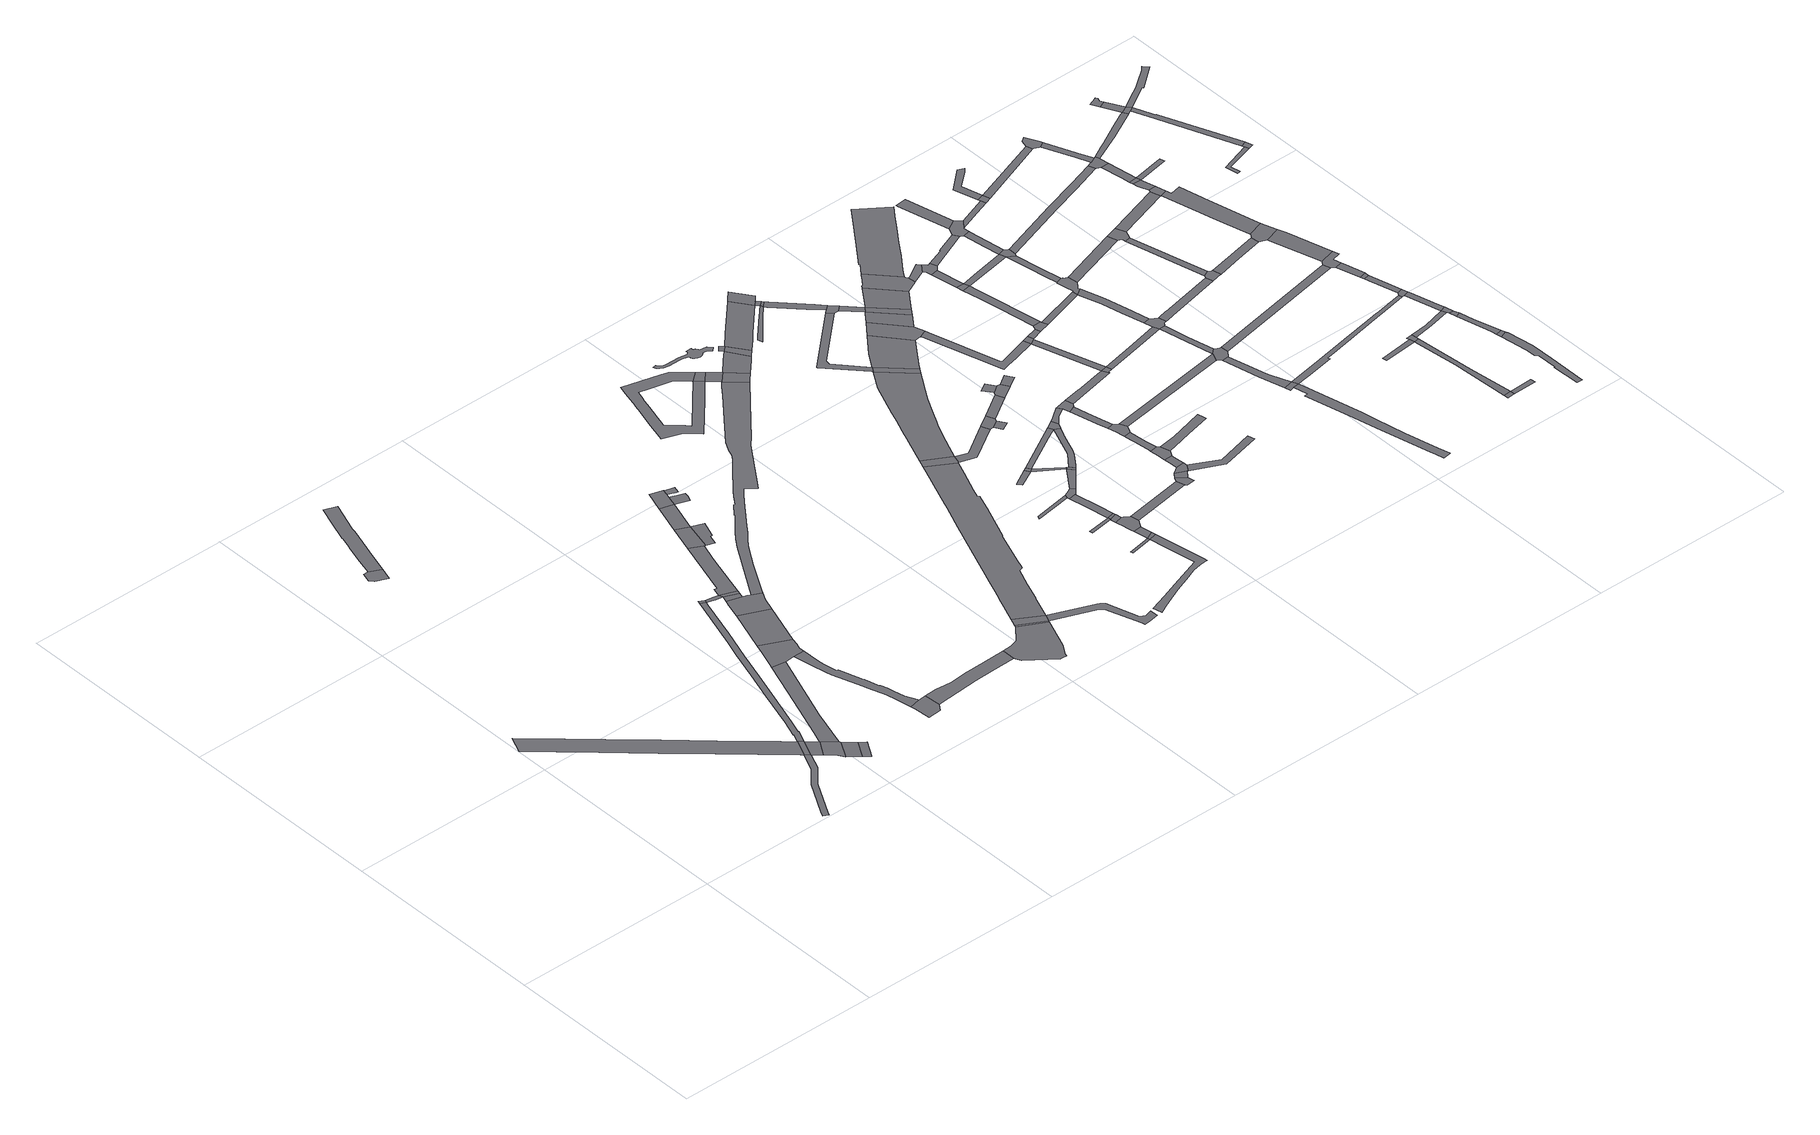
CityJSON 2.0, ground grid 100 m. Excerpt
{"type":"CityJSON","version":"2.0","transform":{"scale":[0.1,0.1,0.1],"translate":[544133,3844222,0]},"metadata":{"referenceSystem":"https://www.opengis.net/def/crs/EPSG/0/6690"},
"CityObjects":{
"road1":{"type":"Road","attributes":{"RoadStructureAttribute.sectionType":"7"},"geometry":[{"type":"MultiSurface","lod":"1","boundaries":[[[0,1,2,3,4,5,6,7,8,9,10,11,12,13,14,15,16,17,18,19,20]]]}]},
"road2":{"type":"Road","attributes":{"RoadStructureAttribute.sectionType":"1"},"geometry":[{"type":"MultiSurface","lod":"1","boundaries":[[[19,21,22,23,24,25,26,27,28,29,30,31,32,33,34,35,36]]]}]},
"road3":{"type":"Road","geometry":[{"type":"MultiSurface","lod":"1","boundaries":[[[20,19,36,37]]]}]},
"road4":{"type":"Road","attributes":{"RoadStructureAttribute.sectionType":"7"},"geometry":[{"type":"MultiSurface","lod":"1","boundaries":[[[38,39,37,36,40,41,42]]]}]},
"road5":{"type":"Road","geometry":[{"type":"MultiSurface","lod":"1","boundaries":[[[43,44,45,46,47,48]]]}]},
"road6":{"type":"Road","geometry":[{"type":"MultiSurface","lod":"1","boundaries":[[[42,41,49,50,51,52,53,54,55]]]}]},
"road7":{"type":"Road","attributes":{"RoadStructureAttribute.sectionType":"1"},"geometry":[{"type":"MultiSurface","lod":"1","boundaries":[[[56,54,53,57,58]]]}]},
"road8":{"type":"Road","geometry":[{"type":"MultiSurface","lod":"1","boundaries":[[[58,57,59,60]]]}]},
"road9":{"type":"Road","attributes":{"RoadStructureAttribute.sectionType":"1"},"geometry":[{"type":"MultiSurface","lod":"1","boundaries":[[[61,62,63,64,65,66,67,48,47,68,69,70,71,72]]]}]},
"road10":{"type":"Road","attributes":{"function":"3","RoadStructureAttribute.sectionType":"1"},"geometry":[{"type":"MultiSurface","lod":"1","boundaries":[[[73,74,75,76,42,55,77,78]]]}]},
"road11":{"type":"Road","attributes":{"RoadStructureAttribute.sectionType":"1"},"geometry":[{"type":"MultiSurface","lod":"1","boundaries":[[[79,80,81,82,83,84,85,86,87,88,20,37,89,90,91,92,93,94,95,96,97,98,99]]]}]},
"road12":{"type":"Road","geometry":[{"type":"MultiSurface","lod":"1","boundaries":[[[100,101,102,73,78,103,104,105,106,107,108,109]]]}]},
"road13":{"type":"Road","geometry":[{"type":"MultiSurface","lod":"1","boundaries":[[[110,111,112,113,114,115,116]]]}]},
"road14":{"type":"Road","attributes":{"RoadStructureAttribute.sectionType":"1"},"geometry":[{"type":"MultiSurface","lod":"1","boundaries":[[[117,118,119,120,121,122,123,124,125,126,127,128,129,106,105,130,131,132,133,134,135,136,137,138,139,140,141,112,111]]]}]},
"road15":{"type":"Road","attributes":{"function":"3","RoadStructureAttribute.sectionType":"1"},"geometry":[{"type":"MultiSurface","lod":"1","boundaries":[[[142,100,109,143]]]}]},
"road16":{"type":"Road","geometry":[{"type":"MultiSurface","lod":"1","boundaries":[[[144,79,99,145]]]}]},
"road17":{"type":"Road","attributes":{"RoadStructureAttribute.sectionType":"1"},"geometry":[{"type":"MultiSurface","lod":"1","boundaries":[[[146,145,99,147,148,149]]]}]},
"road18":{"type":"Road","geometry":[{"type":"MultiSurface","lod":"1","boundaries":[[[150,151,142,143,152,153,154,155,156,157]]]}]},
"road19":{"type":"Road","attributes":{"function":"3","RoadStructureAttribute.sectionType":"1"},"geometry":[{"type":"MultiSurface","lod":"1","boundaries":[[[148,150,157,158]]]}]},
"road20":{"type":"Road","geometry":[{"type":"MultiSurface","lod":"1","boundaries":[[[149,148,158,159]]]}]},
"road21":{"type":"Road","attributes":{"RoadStructureAttribute.sectionType":"1"},"geometry":[{"type":"MultiSurface","lod":"1","boundaries":[[[160,161,162,163,164,110,116,165,166,167,168]]]}]},
"road22":{"type":"Road","attributes":{"function":"3","RoadStructureAttribute.sectionType":"1"},"geometry":[{"type":"MultiSurface","lod":"1","boundaries":[[[169,170,171,149,159,172,173,174]]]}]},
"road23":{"type":"Road","attributes":{"function":"3","RoadStructureAttribute.sectionType":"1"},"geometry":[{"type":"MultiSurface","lod":"1","boundaries":[[[175,169,174,176,177]]]}]},
"road24":{"type":"Road","geometry":[{"type":"MultiSurface","lod":"1","boundaries":[[[178,179,180,181,182,177,176]]]}]},
"road25":{"type":"Road","attributes":{"function":"3","RoadStructureAttribute.sectionType":"1"},"geometry":[{"type":"MultiSurface","lod":"1","boundaries":[[[183,184,175,177,185]]]}]},
"road26":{"type":"Road","geometry":[{"type":"MultiSurface","lod":"1","boundaries":[[[186,183,185,187,188,189]]]}]},
"road27":{"type":"Road","geometry":[{"type":"MultiSurface","lod":"1","boundaries":[[[190,191,192,160,168,193,194,195,196,197,198,199,200,201,202]]]}]},
"road28":{"type":"Road","geometry":[{"type":"MultiSurface","lod":"1","boundaries":[[[203,204,205,187,185]]]}]},
"road29":{"type":"Road","geometry":[{"type":"MultiSurface","lod":"1","boundaries":[[[206,207,208,209,210,189,188]]]}]},
"road30":{"type":"Road","attributes":{"RoadStructureAttribute.sectionType":"1"},"geometry":[{"type":"MultiSurface","lod":"1","boundaries":[[[211,190,202,212]]]}]},
"road31":{"type":"Road","geometry":[{"type":"MultiSurface","lod":"1","boundaries":[[[213,211,212,214]]]}]},
"road32":{"type":"Road","attributes":{"RoadStructureAttribute.sectionType":"1"},"geometry":[{"type":"MultiSurface","lod":"1","boundaries":[[[215,216,217,218,219,220,221,222,223,224,225,226,227,228,229,230,231,232,233,234,235,236,237,238,239,240,241,242,243,154,153,244,245,246,247,248,249,250,251,252,253,254,255,256,257,258,259]]]}]},
"road33":{"type":"Road","attributes":{"RoadStructureAttribute.sectionType":"1"},"geometry":[{"type":"MultiSurface","lod":"1","boundaries":[[[260,261,262,263,264,265,266,267,214,212,268,269,270,271,272,273,274]]]}]},
"road34":{"type":"Road","attributes":{"RoadStructureAttribute.sectionType":"1"},"geometry":[{"type":"MultiSurface","lod":"1","boundaries":[[[275,276,277,278,279,280,281,282,283,284,285,286,287,288,289,213,214,290,291,292,293,294,295,296,297,298,299,300,301,302,303,304,305,306,307,308,309,310,311,312]]]}]},
"road35":{"type":"Road","attributes":{"RoadStructureAttribute.sectionType":"1"},"geometry":[{"type":"MultiSurface","lod":"1","boundaries":[[[313,314,315,316,317,318,319,320,321,322,323,324,325,326,327,328,329],[330,331,332,333,334,335,336,337,338,339,340,341,342,343,344,345,329]]]}]},
"road36":{"type":"Road","attributes":{"RoadStructureAttribute.sectionType":"1"},"geometry":[{"type":"MultiSurface","lod":"1","boundaries":[[[346,347,348,349,350,351,352,353,354,355,356,357,358,359,360,361,362,363,364]]]}]},
"road37":{"type":"Road","geometry":[{"type":"MultiSurface","lod":"1","boundaries":[[[365,313,329,328,366]]]}]},
"road38":{"type":"Road","geometry":[{"type":"MultiSurface","lod":"1","boundaries":[[[367,368,369,370,357]]]}]},
"road39":{"type":"Road","attributes":{"RoadStructureAttribute.sectionType":"1"},"geometry":[{"type":"MultiSurface","lod":"1","boundaries":[[[366,328,215,371]]]}]},
"road40":{"type":"Road","geometry":[{"type":"MultiSurface","lod":"1","boundaries":[[[372,373,374,375,376,377]]]}]},
"road41":{"type":"Road","geometry":[{"type":"MultiSurface","lod":"1","boundaries":[[[378,379,380,381,382]]]}]},
"road42":{"type":"Road","geometry":[{"type":"MultiSurface","lod":"1","boundaries":[[[383,275,312,384,385]]]}]},
"road43":{"type":"Road","geometry":[{"type":"MultiSurface","lod":"1","boundaries":[[[386,387,388,389,390,391,392,393,394,395,396,397,398,399,400,401,402,403,404,405,406,407,408,409,410,411,412,413,414,415,416,417,418,419,420,421,422,423]]]}]},
"road44":{"type":"Road","geometry":[{"type":"MultiSurface","lod":"1","boundaries":[[[371,215,259,424,425]]]}]},
"road45":{"type":"Road","geometry":[{"type":"MultiSurface","lod":"1","boundaries":[[[426,367,357,356]]]}]},
"road46":{"type":"Road","attributes":{"RoadStructureAttribute.sectionType":"1"},"geometry":[{"type":"MultiSurface","lod":"1","boundaries":[[[427,428,429,367,426]]]}]},
"road47":{"type":"Road","attributes":{"RoadStructureAttribute.sectionType":"1"},"geometry":[{"type":"MultiSurface","lod":"1","boundaries":[[[430,382,431,432,433,434]]]}]},
"road48":{"type":"Road","geometry":[{"type":"MultiSurface","lod":"1","boundaries":[[[435,434,433,436,437,438,428,427,439,440,441]]]}]},
"road49":{"type":"Road","geometry":[{"type":"MultiSurface","lod":"1","boundaries":[[[442,378,382,430]]]}]},
"road50":{"type":"Road","attributes":{"RoadStructureAttribute.sectionType":"1"},"geometry":[{"type":"MultiSurface","lod":"1","boundaries":[[[443,444,445,446,447,378,442]]]}]},
"road51":{"type":"Road","geometry":[{"type":"MultiSurface","lod":"1","boundaries":[[[448,449,450,451,452,453]]]}]},
"road52":{"type":"Road","geometry":[{"type":"MultiSurface","lod":"1","boundaries":[[[454,455,372,377,445,444,456,457,458]]]}]},
"road53":{"type":"Road","attributes":{"RoadStructureAttribute.sectionType":"1"},"geometry":[{"type":"MultiSurface","lod":"1","boundaries":[[[459,460,461,371,425,462,463]]]}]},
"road54":{"type":"Road","geometry":[{"type":"MultiSurface","lod":"1","boundaries":[[[464,448,453,465]]]}]},
"road55":{"type":"Road","geometry":[{"type":"MultiSurface","lod":"1","boundaries":[[[466,467,459,468]]]}]},
"road56":{"type":"Road","attributes":{"RoadStructureAttribute.sectionType":"1"},"geometry":[{"type":"MultiSurface","lod":"1","boundaries":[[[469,470,471,472,385,384,473,474,475]]]}]},
"road57":{"type":"Road","attributes":{"RoadStructureAttribute.sectionType":"1"},"geometry":[{"type":"MultiSurface","lod":"1","boundaries":[[[468,459,463,476]]]}]},
"road58":{"type":"Road","attributes":{"RoadStructureAttribute.sectionType":"1"},"geometry":[{"type":"MultiSurface","lod":"1","boundaries":[[[477,478,454,458,479,480]]]}]},
"road59":{"type":"Road","attributes":{"RoadStructureAttribute.sectionType":"1"},"geometry":[{"type":"MultiSurface","lod":"1","boundaries":[[[465,453,477,481]]]}]},
"road60":{"type":"Road","attributes":{"RoadStructureAttribute.sectionType":"1"},"geometry":[{"type":"MultiSurface","lod":"1","boundaries":[[[482,483,484,485,486,487,488,489,490,383,385,491,492,493,494,495,496,497,498,499]]]}]},
"road61":{"type":"Road","geometry":[{"type":"MultiSurface","lod":"1","boundaries":[[[481,477,480,500,501]]]}]},
"road62":{"type":"Road","attributes":{"RoadStructureAttribute.sectionType":"1"},"geometry":[{"type":"MultiSurface","lod":"1","boundaries":[[[502,441,440,503]]]}]},
"road63":{"type":"Road","attributes":{"RoadStructureAttribute.sectionType":"1"},"geometry":[{"type":"MultiSurface","lod":"1","boundaries":[[[504,505,464,465,506,507]]]}]},
"road64":{"type":"Road","geometry":[{"type":"MultiSurface","lod":"1","boundaries":[[[508,469,475,509,510,511]]]}]},
"road65":{"type":"Road","attributes":{"RoadStructureAttribute.sectionType":"1"},"geometry":[{"type":"MultiSurface","lod":"1","boundaries":[[[512,513,514,468,476,515,516,517]]]}]},
"road66":{"type":"Road","geometry":[{"type":"MultiSurface","lod":"1","boundaries":[[[518,519,520,521,510,509]]]}]},
"road67":{"type":"Road","attributes":{"RoadStructureAttribute.sectionType":"1"},"geometry":[{"type":"MultiSurface","lod":"1","boundaries":[[[507,522,501,500,523,524,525,526,527,528,529]]]}]},
"road68":{"type":"Road","geometry":[{"type":"MultiSurface","lod":"1","boundaries":[[[530,531,532,533,534,535,536,537,538,539,540]]]}]},
"road69":{"type":"Road","attributes":{"RoadStructureAttribute.sectionType":"1"},"geometry":[{"type":"MultiSurface","lod":"1","boundaries":[[[541,542,543,544,545,482,546,547,548,549,550,551]]]}]},
"road70":{"type":"Road","geometry":[{"type":"MultiSurface","lod":"1","boundaries":[[[546,482,499,552]]]}]},
"road71":{"type":"Road","geometry":[{"type":"MultiSurface","lod":"1","boundaries":[[[553,502,503,554,555,556,557]]]}]},
"road72":{"type":"Road","attributes":{"RoadStructureAttribute.sectionType":"1"},"geometry":[{"type":"MultiSurface","lod":"1","boundaries":[[[558,508,511,559]]]}]},
"road73":{"type":"Road","geometry":[{"type":"MultiSurface","lod":"1","boundaries":[[[560,504,507,529,561]]]}]},
"road74":{"type":"Road","attributes":{"RoadStructureAttribute.sectionType":"1"},"geometry":[{"type":"MultiSurface","lod":"1","boundaries":[[[562,553,557,563]]]}]},
"road75":{"type":"Road","geometry":[{"type":"MultiSurface","lod":"1","boundaries":[[[564,565,562,563,566,567]]]}]},
"road76":{"type":"Road","geometry":[{"type":"MultiSurface","lod":"1","boundaries":[[[568,569,512,517,570,571]]]}]},
"road77":{"type":"Road","attributes":{"RoadStructureAttribute.sectionType":"1"},"geometry":[{"type":"MultiSurface","lod":"1","boundaries":[[[572,570,517,573,530,574]]]}]},
"road78":{"type":"Road","geometry":[{"type":"MultiSurface","lod":"1","boundaries":[[[574,530,540,575]]]}]},
"road79":{"type":"Road","attributes":{"RoadStructureAttribute.sectionType":"1"},"geometry":[{"type":"MultiSurface","lod":"1","boundaries":[[[576,577,578,579,565,564]]]}]},
"road80":{"type":"Road","attributes":{"RoadStructureAttribute.sectionType":"1"},"geometry":[{"type":"MultiSurface","lod":"1","boundaries":[[[580,581,582,583,546,552,584,585,586]]]}]},
"road81":{"type":"Road","attributes":{"RoadStructureAttribute.sectionType":"1"},"geometry":[{"type":"MultiSurface","lod":"1","boundaries":[[[587,588,589,560,561,590,591,592]]]}]},
"road82":{"type":"Road","geometry":[{"type":"MultiSurface","lod":"1","boundaries":[[[593,594,595,596,597,598]]]}]},
"road83":{"type":"Road","geometry":[{"type":"MultiSurface","lod":"1","boundaries":[[[599,600,601,602,578,577,603,604,605]]]}]},
"road84":{"type":"Road","attributes":{"RoadStructureAttribute.sectionType":"1"},"geometry":[{"type":"MultiSurface","lod":"1","boundaries":[[[598,597,558,559,606,607]]]}]},
"road85":{"type":"Road","attributes":{"RoadStructureAttribute.sectionType":"1"},"geometry":[{"type":"MultiSurface","lod":"1","boundaries":[[[608,609,610,611,612,613,614,601,600]]]}]},
"road86":{"type":"Road","attributes":{"RoadStructureAttribute.sectionType":"1"},"geometry":[{"type":"MultiSurface","lod":"1","boundaries":[[[615,616,575,540,617,618,619,620]]]}]},
"road87":{"type":"Road","geometry":[{"type":"MultiSurface","lod":"1","boundaries":[[[621,622,623,624,610,609,625,626,627,628]]]}]},
"road88":{"type":"Road","attributes":{"RoadStructureAttribute.sectionType":"1"},"geometry":[{"type":"MultiSurface","lod":"1","boundaries":[[[629,630,631,632,622,621]]]}]},
"road89":{"type":"Road","geometry":[{"type":"MultiSurface","lod":"1","boundaries":[[[633,634,587,592,631,630,635]]]}]},
"road90":{"type":"Road","attributes":{"RoadStructureAttribute.sectionType":"1"},"geometry":[{"type":"MultiSurface","lod":"1","boundaries":[[[636,637,638,607,606]]]}]},
"road91":{"type":"Road","geometry":[{"type":"MultiSurface","lod":"1","boundaries":[[[620,619,541,551,639,640,641,642]]]}]},
"road92":{"type":"Road","geometry":[{"type":"MultiSurface","lod":"1","boundaries":[[[643,580,586,644,645,646,647]]]}]},
"road93":{"type":"Road","attributes":{"RoadStructureAttribute.sectionType":"1"},"geometry":[{"type":"MultiSurface","lod":"1","boundaries":[[[648,649,650,651,652,653,567,566]]]}]},
"road94":{"type":"Road","attributes":{"RoadStructureAttribute.sectionType":"1"},"geometry":[{"type":"MultiSurface","lod":"1","boundaries":[[[642,641,654,655]]]}]},
"road95":{"type":"Road","attributes":{"RoadStructureAttribute.sectionType":"1"},"geometry":[{"type":"MultiSurface","lod":"1","boundaries":[[[656,657,658,659,660,661,662,663,664,665,666,605,604]]]}]},
"road96":{"type":"Road","attributes":{"RoadStructureAttribute.sectionType":"1"},"geometry":[{"type":"MultiSurface","lod":"1","boundaries":[[[667,668,643,647,669,670]]]}]},
"road97":{"type":"Road","geometry":[{"type":"MultiSurface","lod":"1","boundaries":[[[655,654,667,670,671]]]}]},
"road98":{"type":"Road","attributes":{"RoadStructureAttribute.sectionType":"1"},"geometry":[{"type":"MultiSurface","lod":"1","boundaries":[[[672,673,674,675,633,635,676,677]]]}]},
"road99":{"type":"Road","attributes":{"RoadStructureAttribute.sectionType":"1"},"geometry":[{"type":"MultiSurface","lod":"1","boundaries":[[[678,679,680,681,682,683,645,644,684,685,686,687,688,689,690,691,692,693]]]}]},
"road100":{"type":"Road","attributes":{"RoadStructureAttribute.sectionType":"1"},"geometry":[{"type":"MultiSurface","lod":"1","boundaries":[[[694,695,696,655,671,697]]]}]},
"road101":{"type":"Road","geometry":[{"type":"MultiSurface","lod":"1","boundaries":[[[698,693,692,699,700]]]}]},
"road102":{"type":"Road","geometry":[{"type":"MultiSurface","lod":"1","boundaries":[[[701,672,677,702,703]]]}]},
"road103":{"type":"Road","attributes":{"RoadStructureAttribute.sectionType":"1"},"geometry":[{"type":"MultiSurface","lod":"1","boundaries":[[[699,692,672,701]]]}]},
"road104":{"type":"Road","geometry":[{"type":"MultiSurface","lod":"1","boundaries":[[[704,705,706,707,708,694,697,709,710,711,712,713]]]}]},
"road105":{"type":"Road","attributes":{"RoadStructureAttribute.sectionType":"1"},"geometry":[{"type":"MultiSurface","lod":"1","boundaries":[[[714,628,627,715]]]}]},
"road106":{"type":"Road","attributes":{"RoadStructureAttribute.sectionType":"1"},"geometry":[{"type":"MultiSurface","lod":"1","boundaries":[[[716,698,700,717]]]}]},
"road107":{"type":"Road","geometry":[{"type":"MultiSurface","lod":"1","boundaries":[[[718,719,720,721,716,717,722,723]]]}]},
"road108":{"type":"Road","attributes":{"RoadStructureAttribute.sectionType":"1"},"geometry":[{"type":"MultiSurface","lod":"1","boundaries":[[[724,725,726,727,728,729,730,731,732,733,719,718]]]}]},
"road109":{"type":"Road","attributes":{"RoadStructureAttribute.sectionType":"1"},"geometry":[{"type":"MultiSurface","lod":"1","boundaries":[[[734,735,736,737,738,739,740,711,710,741,742,743,744]]]}]},
"road110":{"type":"Road","geometry":[{"type":"MultiSurface","lod":"1","boundaries":[[[745,730,729,746]]]}]},
"road111":{"type":"Road","attributes":{"RoadStructureAttribute.sectionType":"1"},"geometry":[{"type":"MultiSurface","lod":"1","boundaries":[[[747,748,749,745,746]]]}]},
"road112":{"type":"Road","attributes":{"RoadStructureAttribute.sectionType":"1"},"geometry":[{"type":"MultiSurface","lod":"1","boundaries":[[[750,751,701,703,752,753]]]}]},
"road113":{"type":"Road","geometry":[{"type":"MultiSurface","lod":"1","boundaries":[[[754,755,744,743,756,748,747,757,758,759,760]]]}]},
"road114":{"type":"Road","attributes":{"RoadStructureAttribute.sectionType":"1"},"geometry":[{"type":"MultiSurface","lod":"1","boundaries":[[[761,762,763,764,765,704,713,766,767,768,769,770,771,772]]]}]},
"road115":{"type":"Road","attributes":{"RoadStructureAttribute.sectionType":"1"},"geometry":[{"type":"MultiSurface","lod":"1","boundaries":[[[773,723,722,774,775]]]}]},
"road116":{"type":"Road","attributes":{"RoadStructureAttribute.sectionType":"1"},"geometry":[{"type":"MultiSurface","lod":"1","boundaries":[[[776,777,778,779,780,781,782,783,784,785,786,787,788,789,790,791,792,793,794]]]}]},
"road117":{"type":"Road","attributes":{"RoadStructureAttribute.sectionType":"1"},"geometry":[{"type":"MultiSurface","lod":"1","boundaries":[[[795,796,746,729,797]]]}]},
"road118":{"type":"Road","geometry":[{"type":"MultiSurface","lod":"1","boundaries":[[[798,799,800,784,783]]]}]},
"road119":{"type":"Road","attributes":{"RoadStructureAttribute.sectionType":"1"},"geometry":[{"type":"MultiSurface","lod":"1","boundaries":[[[801,802,803,804,805,806,807,799,798]]]}]},
"road120":{"type":"Road","attributes":{"RoadStructureAttribute.sectionType":"1"},"geometry":[{"type":"MultiSurface","lod":"1","boundaries":[[[808,809,810,760,759,811,812]]]}]},
"road121":{"type":"Road","geometry":[{"type":"MultiSurface","lod":"1","boundaries":[[[813,814,815,714,715,816,817,818,805,804,819,820]]]}]},
"road122":{"type":"Road","attributes":{"RoadStructureAttribute.sectionType":"1"},"geometry":[{"type":"MultiSurface","lod":"1","boundaries":[[[821,822,823,753,824,714,815]]]}]},
"road123":{"type":"Road","geometry":[{"type":"MultiSurface","lod":"1","boundaries":[[[825,826,827,750,753,823,828,829,830,831]]]}]},
"road124":{"type":"Road","attributes":{"RoadStructureAttribute.sectionType":"1"},"geometry":[{"type":"MultiSurface","lod":"1","boundaries":[[[832,833,834,775,835,836,827,826]]]}]},
"road125":{"type":"Road","geometry":[{"type":"MultiSurface","lod":"1","boundaries":[[[837,838,839,840,841,842,843,844,845,773,775,834,846,847,848,849]]]}]},
"road126":{"type":"Road","attributes":{"RoadStructureAttribute.sectionType":"1"},"geometry":[{"type":"MultiSurface","lod":"1","boundaries":[[[797,850,851,840,839,852,853]]]}]},
"road127":{"type":"Road","geometry":[{"type":"MultiSurface","lod":"1","boundaries":[[[854,855,856,795,797,853,857,858,859,860]]]}]},
"road128":{"type":"Road","attributes":{"RoadStructureAttribute.sectionType":"1"},"geometry":[{"type":"MultiSurface","lod":"1","boundaries":[[[861,862,863,864,795,856]]]}]},
"road129":{"type":"Road","geometry":[{"type":"MultiSurface","lod":"1","boundaries":[[[865,866,867,868,808,812,869,863,862,870,871]]]}]},
"road130":{"type":"Road","attributes":{"RoadStructureAttribute.sectionType":"1"},"geometry":[{"type":"MultiSurface","lod":"1","boundaries":[[[872,873,874,867,866]]]}]},
"road131":{"type":"Road","attributes":{"RoadStructureAttribute.sectionType":"1"},"geometry":[{"type":"MultiSurface","lod":"1","boundaries":[[[875,876,877,878,831,830,879,880,881]]]}]},
"road132":{"type":"Road","attributes":{"RoadStructureAttribute.sectionType":"1"},"geometry":[{"type":"MultiSurface","lod":"1","boundaries":[[[882,871,870,883,884,885]]]}]},
"road133":{"type":"Road","attributes":{"RoadStructureAttribute.sectionType":"1"},"geometry":[{"type":"MultiSurface","lod":"1","boundaries":[[[886,849,848,887]]]}]},
"road134":{"type":"Road","attributes":{"RoadStructureAttribute.sectionType":"1"},"geometry":[{"type":"MultiSurface","lod":"1","boundaries":[[[888,889,890,891,892,893,798,783,894,895,896,897,898,899,900,901,902]]]}]},
"road135":{"type":"Road","geometry":[{"type":"MultiSurface","lod":"1","boundaries":[[[903,904,882,885,905]]]}]},
"road136":{"type":"Road","attributes":{"RoadStructureAttribute.sectionType":"1"},"geometry":[{"type":"MultiSurface","lod":"1","boundaries":[[[906,820,819,907]]]}]},
"road137":{"type":"Road","geometry":[{"type":"MultiSurface","lod":"1","boundaries":[[[908,909,910,911]]]}]},
"road138":{"type":"Road","attributes":{"RoadStructureAttribute.sectionType":"1"},"geometry":[{"type":"MultiSurface","lod":"1","boundaries":[[[912,913,904,903,914,915,916,917]]]}]},
"road139":{"type":"Road","geometry":[{"type":"MultiSurface","lod":"1","boundaries":[[[918,919,920,921,922,923]]]}]},
"road140":{"type":"Road","geometry":[{"type":"MultiSurface","lod":"1","boundaries":[[[924,925,926,927,928,929,875,881,930,931,932,933,934]]]}]},
"road141":{"type":"Road","attributes":{"RoadStructureAttribute.sectionType":"1"},"geometry":[{"type":"MultiSurface","lod":"1","boundaries":[[[935,936,927,926]]]}]},
"road142":{"type":"Road","geometry":[{"type":"MultiSurface","lod":"1","boundaries":[[[937,886,887,938,939,936,935,940,941]]]}]},
"road143":{"type":"Road","attributes":{"RoadStructureAttribute.sectionType":"1"},"geometry":[{"type":"MultiSurface","lod":"1","boundaries":[[[942,943,944,945,860,859,946,947,948,949]]]}]},
"road144":{"type":"Road","attributes":{"RoadStructureAttribute.sectionType":"1"},"geometry":[{"type":"MultiSurface","lod":"1","boundaries":[[[950,951,923,952,909,908]]]}]},
"road145":{"type":"Road","geometry":[{"type":"MultiSurface","lod":"1","boundaries":[[[953,954,908,911]]]}]},
"road146":{"type":"Road","geometry":[{"type":"MultiSurface","lod":"1","boundaries":[[[955,956,918,923,951,957]]]}]},
"road147":{"type":"Road","attributes":{"RoadStructureAttribute.sectionType":"1"},"geometry":[{"type":"MultiSurface","lod":"1","boundaries":[[[958,903,905,959]]]}]},
"road148":{"type":"Road","attributes":{"RoadStructureAttribute.sectionType":"1"},"geometry":[{"type":"MultiSurface","lod":"1","boundaries":[[[960,961,962,934,933,963,964]]]}]},
"road149":{"type":"Road","attributes":{"RoadStructureAttribute.sectionType":"1"},"geometry":[{"type":"MultiSurface","lod":"1","boundaries":[[[965,937,941,966]]]}]},
"road150":{"type":"Road","attributes":{"RoadStructureAttribute.sectionType":"1"},"geometry":[{"type":"MultiSurface","lod":"1","boundaries":[[[967,968,955,957,969,970]]]}]},
"road151":{"type":"Road","attributes":{"RoadStructureAttribute.sectionType":"1"},"geometry":[{"type":"MultiSurface","lod":"1","boundaries":[[[971,972,973,974,975,976,977,978,979,980,981,982,983,984]]]}]},
"road152":{"type":"Road","geometry":[{"type":"MultiSurface","lod":"1","boundaries":[[[985,986,987,977,976]]]}]},
"road153":{"type":"Road","attributes":{"RoadStructureAttribute.sectionType":"1"},"geometry":[{"type":"MultiSurface","lod":"1","boundaries":[[[988,989,990,991,992,986,985]]]}]},
"road154":{"type":"Road","geometry":[{"type":"MultiSurface","lod":"1","boundaries":[[[993,967,970,994,995]]]}]},
"road155":{"type":"Road","geometry":[{"type":"MultiSurface","lod":"1","boundaries":[[[995,994,990,989]]]}]},
"road156":{"type":"Road","geometry":[{"type":"MultiSurface","lod":"1","boundaries":[[[996,997,888,902,998,999]]]}]},
"road157":{"type":"Road","attributes":{"RoadStructureAttribute.sectionType":"1"},"geometry":[{"type":"MultiSurface","lod":"1","boundaries":[[[1000,1001,999,998,967,993]]]}]},
"road158":{"type":"Road","attributes":{"RoadStructureAttribute.sectionType":"1"},"geometry":[{"type":"MultiSurface","lod":"1","boundaries":[[[1002,1003,1004,1005,997,996]]]}]},
"road159":{"type":"Road","geometry":[{"type":"MultiSurface","lod":"1","boundaries":[[[1006,1007,1004,1003,1008]]]}]},
"road160":{"type":"Road","attributes":{"RoadStructureAttribute.sectionType":"1"},"geometry":[{"type":"MultiSurface","lod":"1","boundaries":[[[1009,1010,1011,1012,1013,1007,1006]]]}]},
"road161":{"type":"Road","geometry":[{"type":"MultiSurface","lod":"1","boundaries":[[[1014,1015,1016,1017,1018,906,907,1011,1010]]]}]},
"road162":{"type":"Road","geometry":[{"type":"MultiSurface","lod":"1","boundaries":[[[1019,1020,1021,960,964,1022,1023]]]}]},
"road163":{"type":"Road","geometry":[{"type":"MultiSurface","lod":"1","boundaries":[[[1024,1025,965,966,1026,1027,1028,1029,1030,1031]]]}]},
"road164":{"type":"Road","geometry":[{"type":"MultiSurface","lod":"1","boundaries":[[[1032,1033,1034,958,959,1035,1036,1037,1038]]]}]},
"road165":{"type":"Road","attributes":{"RoadStructureAttribute.sectionType":"1"},"geometry":[{"type":"MultiSurface","lod":"1","boundaries":[[[1039,1023,1022,1017,1016]]]}]},
"road166":{"type":"Road","attributes":{"RoadStructureAttribute.sectionType":"1"},"geometry":[{"type":"MultiSurface","lod":"1","boundaries":[[[1040,1041,1042,1043,1024,1031,1044,1045,1046,1047]]]}]},
"road167":{"type":"Road","geometry":[{"type":"MultiSurface","lod":"1","boundaries":[[[1048,1049,1040,1047]]]}]},
"road168":{"type":"Road","attributes":{"RoadStructureAttribute.sectionType":"1"},"geometry":[{"type":"MultiSurface","lod":"1","boundaries":[[[1050,1051,1052,1053,1054,1028,1027,1055,1056,1057,1058,1059,1060,1020,1019]]]}]},
"road169":{"type":"Road","attributes":{"RoadStructureAttribute.sectionType":"1"},"geometry":[{"type":"MultiSurface","lod":"1","boundaries":[[[1061,1062,1063,1049,1048]]]}]},
"road170":{"type":"Road","attributes":{"RoadStructureAttribute.sectionType":"1"},"geometry":[{"type":"MultiSurface","lod":"1","boundaries":[[[1064,1038,1037,1065,1066,1067]]]}]},
"road171":{"type":"Road","geometry":[{"type":"MultiSurface","lod":"1","boundaries":[[[1068,1067,1066,1069,942,949,1070,1062,1061,1071,1072]]]}]},
"road172":{"type":"Road","attributes":{"RoadStructureAttribute.sectionType":"1"},"geometry":[{"type":"MultiSurface","lod":"1","boundaries":[[[1073,1074,1048,1047]]]}]},
"road173":{"type":"Road","attributes":{"RoadStructureAttribute.sectionType":"1"},"geometry":[{"type":"MultiSurface","lod":"1","boundaries":[[[1075,1076,1077,1078,1079,1080,1081,1082,1068,1072,1083,1084,1085]]]}]},
"road174":{"type":"Road","geometry":[{"type":"MultiSurface","lod":"1","boundaries":[[[1086,1087,1088,1089,1090,1091,1092]]]}]},
"road175":{"type":"Road","geometry":[{"type":"MultiSurface","lod":"1","boundaries":[[[1093,1094,1095,1096,1097,1098,1099,1100,1101,1102,1103]]]}]},
"road176":{"type":"Road","attributes":{"RoadStructureAttribute.sectionType":"1"},"geometry":[{"type":"MultiSurface","lod":"1","boundaries":[[[1103,1102,1075,1104]]]}]},
"road177":{"type":"Road","geometry":[{"type":"MultiSurface","lod":"1","boundaries":[[[1104,1075,1085,1105,1106]]]}]},
"road178":{"type":"Road","attributes":{"RoadStructureAttribute.sectionType":"1"},"geometry":[{"type":"MultiSurface","lod":"1","boundaries":[[[1107,1108,1109,1106,1105,1110,1111,1112]]]}]},
"road179":{"type":"Road","geometry":[{"type":"MultiSurface","lod":"1","boundaries":[[[1112,1111,1086,1092,1113]]]}]},
"road180":{"type":"Road","attributes":{"RoadStructureAttribute.sectionType":"1"},"geometry":[{"type":"MultiSurface","lod":"1","boundaries":[[[1114,1115,1116,1117,1118,1119,1120,1104,1106,1121,1122,1123]]]}]}
},
"vertices":[
[891,457,0],[858,487,0],[847,497,0],[655,675,0],[486,831,0],[473,843,0],[458,856,0],[442,871,0],[199,1096,0],[40,1243,0],[5,1160,0],[118,1055,0],[245,937,0],[423,772,0],[428,768,0],[486,713,0],[594,614,0],[722,496,0],[850,379,0],[861,369,0],[897,453,0],
[859,365,0],[822,281,0],[812,270,0],[779,234,0],[765,216,0],[755,205,0],[665,46,0],[651,19,0],[675,6,0],[685,26,0],[777,190,0],[799,215,0],[831,253,0],[847,270,0],[879,347,0],[881,351,0],
[917,435,0],
[956,398,0],[940,413,0],[886,346,0],[919,316,0],[965,390,0],
[300,2450,0],[287,2403,0],[305,2385,0],[361,2360,0],[381,2424,0],[325,2449,0],
[931,305,0],[941,297,0],[949,290,0],[964,274,0],[979,247,0],[1027,331,0],[1026,341,0],
[1058,305,0],[1031,202,0],[1080,285,0],
[1060,177,0],[1109,260,0],
[457,2875,0],[428,2789,0],[393,2686,0],[393,2678,0],[377,2627,0],[372,2612,0],[346,2524,0],[412,2524,0],[427,2572,0],[461,2684,0],[465,2704,0],[518,2854,0],
[1143,886,0],[1084,722,0],[987,450,0],[969,401,0],[1082,524,0],[1210,875,0],
[1201,1394,0],[1170,1296,0],[1117,1124,0],[1090,1044,0],[1045,901,0],[1001,762,0],[944,578,0],[915,498,0],[918,498,0],[909,479,0],[919,438,0],[936,476,0],[946,498,0],[944,498,0],[968,568,0],[1028,756,0],[1065,874,0],[1110,1017,0],[1160,1171,0],[1221,1367,0],[1226,1383,0],
[1193,1032,0],[1177,983,0],[1149,903,0],[1226,876,0],[1245,878,0],[1258,879,0],[1312,880,0],[1311,907,0],[1320,933,0],[1330,966,0],
[1488,329,0],[1451,326,0],[1396,313,0],[1400,292,0],[1407,213,0],[1471,219,0],[1494,250,0],
[1425,387,0],[1412,441,0],[1405,471,0],[1395,502,0],[1393,502,0],[1372,575,0],[1371,578,0],[1367,591,0],[1336,694,0],[1328,693,0],[1327,697,0],[1314,763,0],[1313,791,0],[1270,807,0],[1274,787,0],[1287,712,0],[1294,687,0],[1322,598,0],[1332,567,0],[1354,502,0],[1369,456,0],[1375,432,0],[1382,396,0],[1382,395,0],[1385,379,0],
[1259,1233,0],[1398,1173,0],
[1205,1408,0],[1231,1396,0],
[1275,1388,0],[1265,1368,0],[1301,1362,0],[1295,1384,0],
[1292,1334,0],[1283,1307,0],[1418,1237,0],[1439,1276,0],[1397,1298,0],[1381,1304,0],[1366,1310,0],[1361,1312,0],
[1367,1335,0],
[1372,1352,0],
[1921,338,0],[1813,334,0],[1706,333,0],[1626,325,0],[1549,334,0],[1603,258,0],[1711,267,0],[1801,271,0],[1923,274,0],
[1405,1697,0],[1320,1421,0],[1307,1424,0],[1390,1417,0],[1438,1580,0],[1467,1665,0],
[1444,1824,0],[1473,1664,0],[1506,1796,0],
[1513,1651,0],[1527,1696,0],[1537,1696,0],[1566,1774,0],[1512,1794,0],
[1490,1970,0],[1485,1955,0],[1555,1949,0],
[1522,2067,0],[1569,1999,0],[1574,2019,0],[1582,2047,0],
[2064,422,0],[2005,353,0],[1968,340,0],[1936,241,0],[2062,143,0],[2064,143,0],[2072,143,0],[2093,141,0],[2097,155,0],[2101,161,0],[2118,187,0],[2130,206,0],[2189,355,0],
[1622,1928,0],[1631,1951,0],[1638,1975,0],
[1579,2017,0],[1622,2002,0],[1626,2017,0],[1631,2032,0],[1589,2045,0],
[2069,433,0],[2192,361,0],
[2083,470,0],[2206,397,0],
[2235,2423,0],[2219,2406,0],[2215,2401,0],[2178,2352,0],[2112,2272,0],[1983,2115,0],[1957,2067,0],[1953,2057,0],[1943,2031,0],[1942,2028,0],[1925,2008,0],[1863,1937,0],[1855,1928,0],[1829,1897,0],[1789,1849,0],[1778,1836,0],[1777,1834,0],[1771,1826,0],[1765,1817,0],[1751,1798,0],[1740,1782,0],[1734,1786,0],[1693,1735,0],[1692,1730,0],[1652,1684,0],[1625,1653,0],[1593,1614,0],[1562,1570,0],[1498,1463,0],[1451,1299,0],[1534,1439,0],[1594,1536,0],[1605,1550,0],[1624,1574,0],[1655,1610,0],[1683,1647,0],[1741,1723,0],[1782,1775,0],[1808,1808,0],[1836,1840,0],[1881,1801,0],[2046,2031,0],[2083,2071,0],[2150,2149,0],[2317,2344,0],
[2513,124,0],[2503,129,0],[2493,135,0],[2487,138,0],[2443,293,0],[2430,304,0],[2426,308,0],[2413,313,0],[2386,285,0],[2414,268,0],[2469,97,0],[2473,83,0],[2503,88,0],[2548,96,0],[2547,135,0],
[2479,1457,0],[2466,1426,0],[2399,1256,0],[2384,1220,0],[2373,1192,0],[2324,1072,0],[2265,925,0],[2216,800,0],[2210,786,0],[2182,716,0],[2164,669,0],[2148,630,0],[2130,587,0],[2117,554,0],[2099,509,0],[2251,511,0],[2252,511,0],[2286,599,0],[2313,663,0],[2313,664,0],[2324,690,0],[2342,694,0],[2345,701,0],[2348,711,0],[2352,722,0],[2356,734,0],[2375,787,0],[2418,903,0],[2422,904,0],[2451,978,0],[2493,1080,0],[2515,1135,0],[2525,1161,0],[2519,1164,0],[2515,1167,0],[2531,1209,0],[2575,1315,0],[2604,1384,0],
[2194,2542,0],[2129,2601,0],[2114,2614,0],[2084,2622,0],[1902,2670,0],[1889,2624,0],[1866,2542,0],[1865,2539,0],[1858,2513,0],[1826,2399,0],[1800,2306,0],[1893,2275,0],[1915,2254,0],[1953,2216,0],[2104,2382,0],[2184,2470,0],[2147,2504,0],[2062,2410,0],[1951,2288,0],[1934,2305,0],[1869,2368,0],[1883,2419,0],[1904,2494,0],[1910,2512,0],[1917,2539,0],[1925,2565,0],[1934,2597,0],[1989,2582,0],[2052,2568,0],[2085,2560,0],[2087,2558,0],[2105,2541,0],[2136,2514,0],
[2582,100,0],[2617,116,0],[2722,164,0],[2813,198,0],[2834,207,0],[2859,218,0],[2899,224,0],[2929,229,0],[2940,230,0],[2937,248,0],[2895,496,0],[2857,486,0],[2869,416,0],[2895,255,0],[2769,211,0],[2709,190,0],[2652,169,0],[2566,141,0],[2576,97,0],
[2198,2538,0],[2224,2514,0],
[2855,499,0],[2744,479,0],[2746,473,0],[2747,468,0],
[2277,2466,0],
[2789,932,0],[2615,902,0],[2611,894,0],[2607,887,0],[2612,888,0],[2785,915,0],
[2823,706,0],[2707,690,0],[2708,683,0],[2710,675,0],[2823,691,0],
[2495,1498,0],[2608,1383,0],[2620,1425,0],
[2093,2667,0],[2103,2657,0],[2119,2649,0],[2143,2644,0],[2174,2644,0],[2197,2643,0],[2213,2641,0],[2244,2633,0],[2244,2625,0],[2247,2617,0],[2254,2610,0],[2265,2604,0],[2278,2602,0],[2290,2604,0],[2297,2609,0],[2302,2616,0],[2326,2614,0],[2342,2598,0],[2359,2616,0],[2339,2634,0],[2305,2639,0],[2302,2645,0],[2300,2650,0],[2296,2655,0],[2287,2658,0],[2288,2670,0],[2260,2669,0],[2259,2659,0],[2255,2656,0],[2248,2650,0],[2223,2656,0],[2206,2659,0],[2175,2659,0],[2136,2659,0],[2123,2663,0],[2113,2668,0],[2104,2681,0],[2087,2680,0],
[2328,2355,0],[2359,2387,0],
[2892,517,0],
[2883,574,0],[2843,570,0],[2852,517,0],
[2861,702,0],[2823,685,0],[2824,679,0],[2827,664,0],[2866,674,0],
[2874,668,0],[2835,616,0],[2835,612,0],[2841,582,0],[2892,590,0],[2905,612,0],[2897,652,0],
[2858,716,0],
[2845,791,0],[2824,909,0],[2787,903,0],[2802,819,0],[2822,708,0],
[2774,1167,0],[2692,1121,0],[2690,1120,0],[2698,1110,0],[2705,1100,0],[2787,1143,0],
[2832,954,0],[2816,946,0],[2825,910,0],[2841,928,0],[2850,938,0],
[2375,2566,0],[2353,2544,0],[2333,2524,0],[2417,2448,0],[2436,2468,0],
[2788,1175,0],[2800,1154,0],
[2381,2605,0],[2359,2582,0],[2397,2589,0],
[2832,1500,0],[2681,1404,0],[2674,1406,0],[2624,1424,0],[2685,1361,0],[2688,1360,0],[2849,1461,0],
[2463,2495,0],
[2909,1059,0],[2906,1054,0],[2894,987,0],[2932,1029,0],
[2915,1068,0],
[2742,2061,0],[2728,2040,0],[2684,1969,0],[2619,1809,0],[2599,1757,0],[2572,1691,0],[2570,1687,0],[2553,1643,0],[2544,1620,0],[2644,1485,0],[2679,1565,0],[2707,1624,0],[2716,1642,0],[2743,1695,0],[2789,1778,0],[2820,1828,0],[2848,1873,0],[2880,1924,0],
[2941,1039,0],[2924,1062,0],
[3189,700,0],[3200,660,0],
[3029,1311,0],[2996,1293,0],[2986,1258,0],[3042,1288,0],
[2893,1538,0],[2865,1461,0],[2903,1486,0],[2910,1499,0],
[2602,2801,0],[2571,2768,0],[2454,2648,0],[2511,2545,0],[2542,2577,0],[2668,2708,0],
[2871,1451,0],[2886,1425,0],[2929,1447,0],[2910,1475,0],
[2979,1131,0],[2953,1053,0],[2993,1107,0],[3007,1133,0],[3026,1182,0],[3045,1228,0],[3047,1233,0],[3068,1275,0],
[2684,2692,0],[2631,2639,0],[2613,2621,0],[2606,2615,0],[2541,2546,0],[2526,2530,0],[2534,2508,0],[2568,2546,0],[2619,2602,0],[2642,2628,0],[2687,2677,0],
[2853,2479,0],[2590,2237,0],[2587,2234,0],[2589,2231,0],[2739,2064,0],[2758,2085,0],[2642,2219,0],[2642,2225,0],[2643,2237,0],[2644,2242,0],[2877,2454,0],
[2897,1949,0],
[3201,722,0],[3210,653,0],[3249,657,0],[3247,669,0],[3243,690,0],
[3013,1615,0],[3030,1575,0],
[3068,1334,0],[3081,1302,0],
[3218,746,0],[3269,722,0],
[3293,770,0],[3252,768,0],[3273,720,0],[3294,753,0],
[2646,2846,0],[2611,2810,0],[2686,2726,0],[2712,2753,0],
[2689,2724,0],[2671,2705,0],[2704,2710,0],
[2712,2701,0],
[3290,809,0],[3288,839,0],[3248,836,0],[3250,807,0],
[2881,2256,0],[2805,2160,0],[2762,2092,0],[2761,2091,0],[2912,1972,0],[2966,2045,0],[3007,2101,0],
[3144,1387,0],[3104,1358,0],[3090,1348,0],[3110,1335,0],[3116,1339,0],[3159,1365,0],
[3029,1697,0],[3009,1686,0],[2988,1675,0],[2990,1673,0],[3020,1631,0],[3058,1656,0],
[3281,921,0],[3281,923,0],[3243,918,0],[3246,877,0],[3289,840,0],[3305,867,0],[3292,913,0],
[3097,1617,0],[3075,1654,0],
[3271,981,0],[3261,1065,0],[3228,1060,0],[3232,1028,0],[3235,1002,0],[3239,969,0],[3242,933,0],
[2856,2549,0],[2724,2689,0],[2698,2665,0],[2811,2548,0],[2866,2491,0],[2890,2513,0],
[3243,1153,0],[3212,1145,0],[3222,1101,0],[3225,1082,0],[3265,1072,0],[3279,1099,0],[3280,1101,0],[3265,1136,0],
[3220,1252,0],[3200,1343,0],[3168,1329,0],[3199,1197,0],
[3204,1399,0],[3152,1389,0],[3212,1361,0],
[3148,1649,0],[3127,1688,0],[3078,1656,0],
[2881,2454,0],[2895,2454,0],[2899,2454,0],[2924,2477,0],
[2934,2322,0],[3040,2106,0],[3076,2120,0],[3071,2140,0],[3061,2171,0],
[3420,649,0],[3614,696,0],[3610,713,0],[3606,730,0],[3425,683,0],[3294,752,0],
[2976,2376,0],[2997,2400,0],
[3385,887,0],[3396,890,0],[3430,898,0],[3437,900,0],[3556,928,0],[3552,949,0],[3547,969,0],[3428,939,0],[3425,938,0],[3383,927,0],[3378,926,0],
[2977,2375,0],[2971,2368,0],[3062,2172,0],[3107,2234,0],
[3129,2263,0],
[3444,1446,0],[3435,1444,0],[3290,1413,0],[3288,1416,0],[3305,1380,0],[3460,1413,0],
[3298,1794,0],[3187,1762,0],[3180,1764,0],[3176,1766,0],[3174,1767,0],[3081,2104,0],[3041,2102,0],[3044,2093,0],[3146,1735,0],[3147,1731,0],[3151,1716,0],[3181,1724,0],[3185,1726,0],[3241,1740,0],[3344,1768,0],[3333,1804,0],
[3073,2502,0],[3047,2467,0],[3000,2403,0],[3199,2358,0],
[3368,1814,0],[3372,1785,0],[3375,1787,0],
[3475,1453,0],[3459,1420,0],[3481,1425,0],
[3130,2573,0],[3114,2551,0],[3109,2544,0],[3084,2512,0],[3081,2513,0],[3254,2384,0],[3261,2387,0],[3257,2427,0],[3253,2432,0],[3248,2442,0],
[3857,1227,0],[3839,1186,0],
[3421,1830,0],[3429,1803,0],
[3471,1852,0],[3430,1851,0],[3426,1841,0],[3424,1837,0],[3481,1818,0],[3472,1846,0],
[3447,1996,0],[3441,2030,0],[3418,2171,0],[3415,2185,0],[3411,2215,0],[3410,2221,0],[3370,2214,0],[3384,2133,0],[3402,2024,0],[3416,1937,0],
[3340,2471,0],[3308,2452,0],[3293,2442,0],[3265,2426,0],[3262,2425,0],[3259,2426,0],[3258,2426,0],[3288,2399,0],[3321,2415,0],[3325,2416,0],[3354,2456,0],
[3364,2249,0],[3401,2248,0],
[3378,2383,0],[3343,2377,0],[3359,2280,0],
[3791,1521,0],[3631,1486,0],[3649,1461,0],[3803,1494,0],
[3373,2435,0],[3372,2437,0],[3338,2409,0],[3380,2385,0],[3394,2402,0],[3398,2407,0],[3386,2439,0],
[3381,2918,0],[3354,2881,0],[3256,2748,0],[3164,2626,0],[3168,2623,0],[3276,2480,0],[3311,2528,0],[3330,2553,0],[3382,2624,0],[3438,2700,0],[3487,2767,0],[3522,2813,0],
[3700,1912,0],[3512,1827,0],[3702,1884,0],
[4149,97,0],[4143,128,0],[4142,132,0],[4136,156,0],[4098,321,0],[4071,467,0],[4059,533,0],[3988,846,0],[3958,842,0],[3973,774,0],[3954,770,0],[3994,600,0],[4010,528,0],[4040,393,0],[4095,155,0],[4102,127,0],[4110,91,0],[4112,89,0],[4149,94,0],
[3639,2295,0],[3491,2266,0],[3648,2264,0],
[3975,874,0],[3930,862,0],[3936,837,0],
[3939,970,0],[3930,1005,0],[3919,1054,0],[3892,1170,0],[3858,1168,0],[3897,990,0],[3912,932,0],
[3579,2519,0],[3474,2477,0],[3475,2471,0],[3595,2489,0],[3598,2490,0],
[3907,1236,0],[3886,1246,0],[3880,1248,0],[3841,1185,0],[3854,1177,0],[3858,1175,0],[3914,1200,0],[3911,1235,0],
[3853,1381,0],[3833,1488,0],[3832,1495,0],[3831,1356,0],
[3819,1569,0],[3816,1571,0],[3782,1564,0],[3834,1497,0],[3843,1509,0],[3857,1512,0],[3848,1551,0],
[3797,1656,0],[3767,1792,0],[3734,1905,0],[3736,1774,0],[3758,1672,0],
[3729,2005,0],[3728,2006,0],[3723,2008,0],[3692,1999,0],[3693,1996,0],[3689,1994,0],[3689,1993,0],[3697,1953,0],[3705,1914,0],[3730,1915,0],[3737,1924,0],[3754,1945,0],[3749,1995,0],
[3668,2145,0],[3682,2059,0],[3703,2120,0],[3683,2241,0],
[3688,2294,0],[3676,2302,0],[3672,2305,0],[3686,2250,0],[3687,2252,0],[3688,2254,0],[3690,2293,0],
[3646,2485,0],[3645,2488,0],[3611,2480,0],[3627,2372,0],
[3667,2564,0],[3643,2582,0],[3596,2556,0],[3581,2523,0],[3610,2482,0],[3641,2518,0],[3675,2557,0],
[3589,2819,0],[3536,2813,0],[3537,2807,0],
[4167,1620,0],[3900,1562,0],[3897,1562,0],[3861,1554,0],[3870,1515,0],[3905,1523,0],[4175,1583,0],
[3813,2607,0],[3663,2526,0],[3751,2558,0],[3822,2583,0],
[4046,2089,0],[4061,2041,0],
[4681,1009,0],[4535,980,0],[4534,983,0],[4477,972,0],[4323,942,0],[4161,910,0],[4012,851,0],[4050,858,0],[4194,884,0],[4192,896,0],[4217,900,0],[4345,925,0],[4481,952,0],[4607,976,0],[4685,992,0],
[3844,2628,0],[3810,2619,0],[3855,2595,0],
[4580,1364,0],[4593,1329,0],
[4603,234,0],[4566,232,0],[4567,209,0],[4604,212,0],
[3877,2824,0],[3779,2736,0],[3817,2730,0],[3817,2732,0],[3889,2790,0],[3906,2809,0],
[4521,763,0],[4358,744,0],[4359,733,0],[4359,722,0],[4360,722,0],[4528,738,0],
[4215,1637,0],[4205,1642,0],[4200,1645,0],[4172,1630,0],[4169,1623,0],[4168,1621,0],[4205,1590,0],[4208,1591,0],[4211,1591,0],[4229,1595,0],[4220,1635,0],
[4108,2021,0],[4082,2015,0],
[4107,2108,0],[4077,2034,0],[4078,2034,0],[4117,2043,0],[4123,2059,0],
[4295,2488,0],[4165,2446,0],[3997,2393,0],[3846,2344,0],[3852,2308,0],[4013,2360,0],[4153,2404,0],[4306,2454,0],
[4579,454,0],[4552,741,0],[4553,514,0],
[4721,215,0],[4718,238,0],
[4548,779,0],[4518,776,0],[4551,756,0],
[4191,2752,0],[4199,2722,0],
[4480,1692,0],[4348,1663,0],[4345,1662,0],[4354,1623,0],[4485,1652,0],
[4372,2191,0],[4387,2144,0],
[4741,817,0],[4635,789,0],[4651,772,0],[4752,795,0],
[4873,285,0],[4871,400,0],[4852,532,0],[4849,532,0],[4848,537,0],[4847,539,0],[4814,526,0],[4833,396,0],[4835,347,0],[4845,330,0],[4847,234,0],[4843,234,0],[4845,97,0],[4873,97,0],
[4840,559,0],[4810,553,0],[4812,536,0],
[4805,694,0],[4789,757,0],[4766,750,0],[4770,733,0],[4806,581,0],
[4770,828,0],[4758,785,0],[4780,786,0],
[4716,1030,0],[4690,1023,0],[4697,994,0],[4724,1002,0],
[4764,853,0],[4728,988,0],
[4699,1097,0],[4675,1188,0],[4648,1181,0],[4653,1161,0],
[4675,1209,0],[4643,1201,0],[4675,1194,0],
[4651,1305,0],[4646,1325,0],[4612,1317,0],[4613,1312,0],[4633,1237,0],
[4636,1363,0],[4679,1373,0],[4671,1405,0],[4594,1383,0],[4581,1366,0],
[4573,1737,0],[4495,1712,0],[4484,1693,0],[4520,1638,0],[4597,1662,0],
[4376,2203,0],[4374,2198,0],[4388,2144,0],[4389,2143,0],[4423,2154,0],[4417,2180,0],[4413,2197,0],[4412,2202,0],
[4254,2738,0],[4222,2802,0],[4201,2787,0],[4205,2720,0],[4226,2712,0],[4231,2710,0],[4258,2726,0],
[4609,1623,0],
[4354,2275,0],[4357,2252,0],[4362,2240,0],[4375,2206,0],[4401,2248,0],[4397,2267,0],[4396,2270,0],[4396,2273,0],
[4390,2299,0],[4351,2294,0],
[4568,1753,0],[4513,1991,0],[4482,2136,0],[4430,2125,0],[4424,2147,0],[4389,2139,0],[4392,2128,0],[4429,1973,0],[4449,1892,0],[4462,1840,0],[4493,1717,0],
[4369,2445,0],[4328,2444,0],[4345,2338,0],
[4326,2563,0],[4293,2563,0],[4320,2497,0],[4348,2510,0],
[4356,2514,0],[4313,2494,0],[4309,2453,0],[4363,2483,0],[4362,2492,0],
[4550,2303,0],[4545,2329,0],
[4633,2659,0],[4610,2647,0],[4554,2617,0],[4502,2590,0],[4480,2578,0],[4454,2565,0],[4452,2563,0],[4414,2543,0],[4511,2562,0],[4517,2565,0],[4646,2634,0],
[4857,2156,0],[4710,2107,0],[4720,2045,0],[4728,2046,0],[4735,2048,0],[4727,2097,0],[4863,2136,0],
[4617,2769,0],[4613,2776,0],[4614,2778,0],[4618,2791,0],[4616,2797,0],[4613,2803,0],[4593,2793,0],[4585,2790,0],[4570,2783,0],[4588,2743,0],[4622,2760,0],
[4667,2676,0],
[4664,2643,0],[4685,2654,0],
[4728,2555,0],[4725,2552,0],[4719,2567,0],[4694,2567,0],[4852,2168,0],[4879,2179,0],
[4889,2144,0],
[4892,2830,0],[4877,2814,0],[4867,2806,0],[4822,2772,0],[4788,2748,0],[4753,2727,0],[4701,2696,0],[4801,2725,0],[4806,2720,0],[4916,2807,0]
]}
